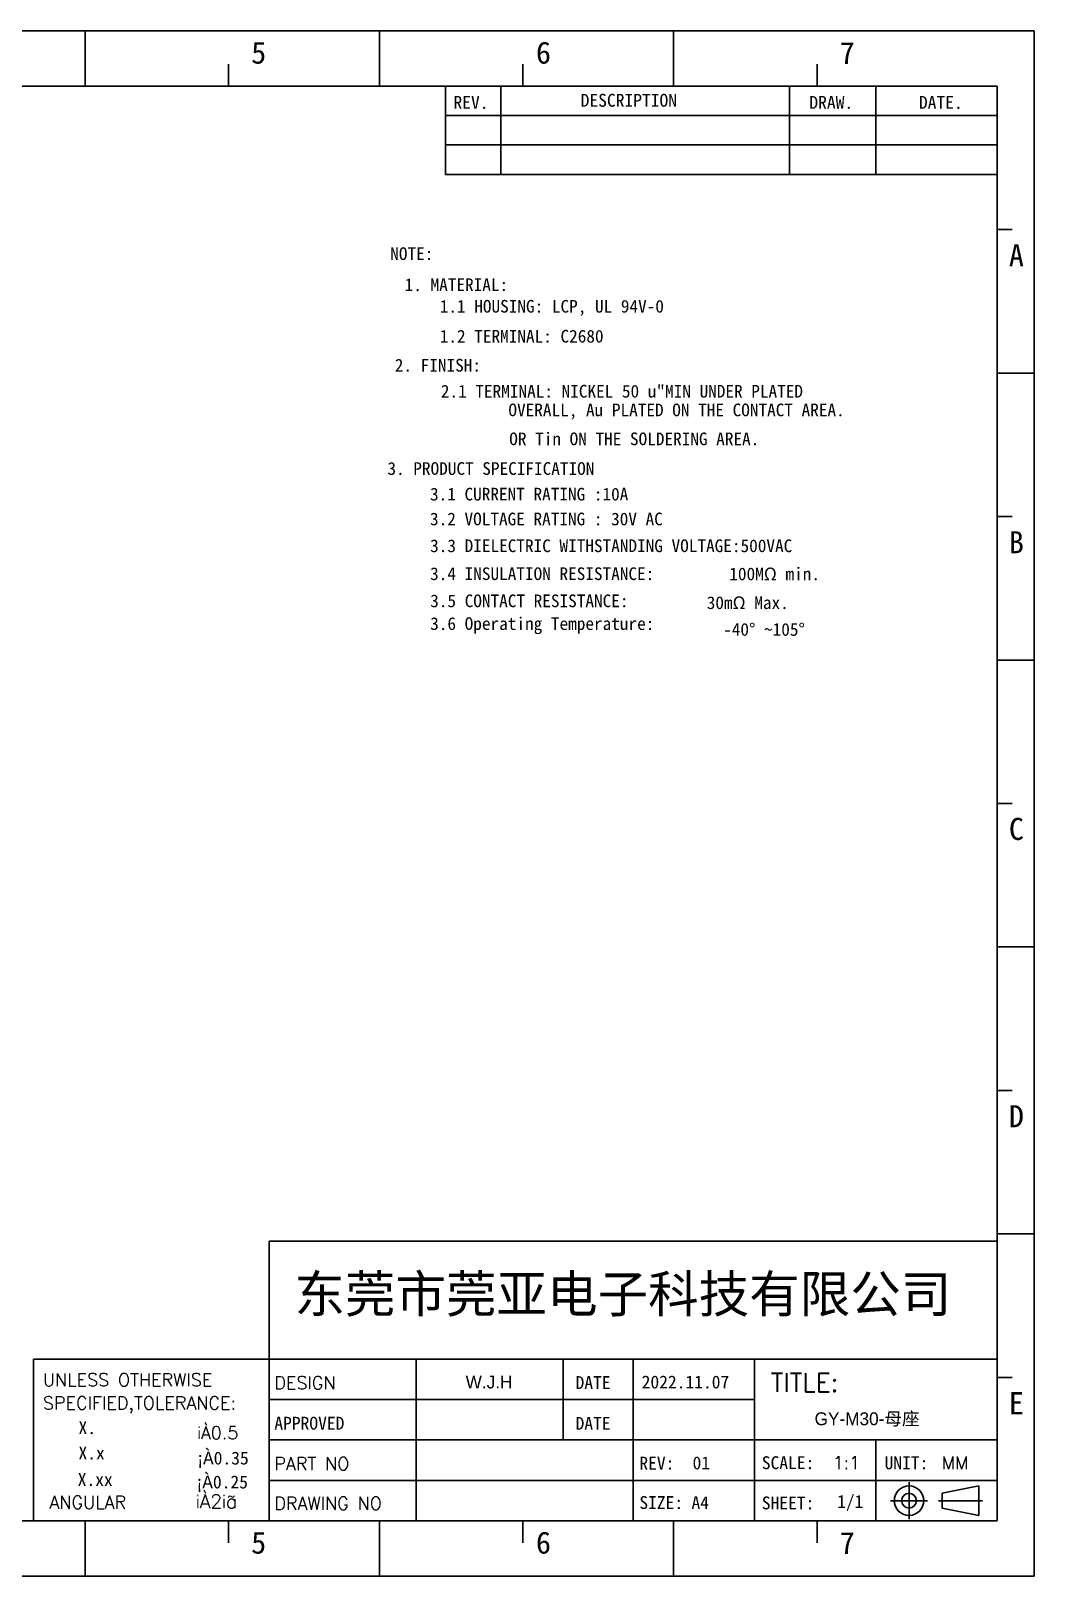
# Model space of a CAD drawing. Header units: millimetres. Extents: x -80 to 68, y -56 to 48.
# Drawn here: x 0.1 to 67.8, y -55.9 to 48.4 of the extents above; entities that cross this region are included whole.
import ezdxf

# ---------------------------------------------------------------- set-up
doc = ezdxf.new("R2010")
doc.units = ezdxf.units.MM
doc.header["$MEASUREMENT"] = 0
doc.linetypes.add('DASHEDDOT', pattern=[9.2, 3, -3, 0.2, -3])
doc.layers.add('NOTE', color=3, linetype='Continuous', lineweight=5, true_color=0x00ff00)
doc.layers.add('TEXT', color=3, linetype='Continuous', lineweight=5, true_color=0x00ff00)
doc.layers.add('TK', color=7, linetype='Continuous', lineweight=30)

msp = doc.modelspace()

# ---------------------------------------------------------------- linework, layer by layer
at = {"layer": 'TK', "color": 2, "linetype": 'Continuous', "lineweight": 30, "true_color": 0xffff00}
for p, q in [((67.80270196478887, 48.39588200559501), (-79.63114418905752, 48.39588200559501)), ((67.80270196478887, -55.85027184055855), (67.80270196478887, 48.39588200559501)), ((65.32065068273732, 44.67280508251821), (-77.14909290700598, 44.67280508251821)), ((28.08988145196417, 44.67280508251821), (28.08988145196417, 38.7158820055958)), ((31.81295837504513, 38.7158820055958), (31.81295837504513, 44.67280508251821)), ((51.29485073385149, 38.7158820055958), (51.29485073385149, 44.67280508251821)), ((57.12988145196141, 38.7158820055958), (57.12988145196141, 44.67280508251821)), ((65.32065068273732, -52.1271949174818), (65.32065068273732, 44.67280508251821)), ((28.08988145196417, 42.68716405687809), (65.32065068273732, 42.68716405687809)), ((28.08988145196417, 40.70152303123791), (65.32065068273732, 40.70152303123791)), ((28.08988145196417, 38.7158820055958), (65.32065068273732, 38.7158820055958)), ((16.17603529811458, -52.1271949174818), (16.17603529811458, -33.26360517389043)), ((16.17603529811458, -33.26360517389043), (65.32065068273732, -33.26360517389043)), ((0.2909070929963491, -52.1271949174818), (0.2909070929963491, -41.206169276455)), ((0.2909070929963491, -41.206169276455), (16.17603529811458, -41.206169276455)), ((16.17603529811822, -41.206169276455), (65.32065068273732, -41.206169276455)), ((26.10424042632076, -52.1271949174818), (26.10424042632076, -41.206169276455)), ((36.03244555452693, -46.66668209696837), (36.03244555452693, -41.206169276455)), ((40.74834299042777, -52.1271949174818), (40.74834299042777, -41.206169276455)), ((48.93911222120369, -46.66668209696837), (48.93911222120369, -41.206169276455)), ((16.17603529811822, -43.93642568671368), (48.93911222120369, -43.93642568671368)), ((16.17603529811822, -46.66668209696837), (65.32065068273732, -46.66668209696837)), ((48.93911222120369, -52.1271949174818), (48.93911222120369, -46.66668209696837)), ((57.12988145196141, -52.1271949174818), (57.12988145196141, -46.66668209696837)), ((16.17603529811822, -49.39693850722409), (65.32065068273732, -49.39693850722409)), ((-77.14909290700598, -52.1271949174818), (65.32065068273732, -52.1271949174818)), ((-79.63114418905752, -55.85027184055855), (67.80270196478887, -55.85027184055855))]:
    msp.add_line(p, q, dxfattribs=at)
at = {"layer": 'TK', "color": 7, "linetype": 'Continuous', "lineweight": 30}
for p, q in [((3.765778887860506, 44.67280508251821), (3.765778887860506, 48.39588200559501)), ((23.62218914426921, 44.67280508251821), (23.62218914426921, 48.39588200559501)), ((43.4785994006852, 44.67280508251821), (43.4785994006852, 48.39588200559501)), ((13.44577888786807, 44.67280508251821), (13.44577888786807, 46.16203585175134)), ((33.30218914427678, 44.67280508251821), (33.30218914427678, 46.16203585175134)), ((53.15859940068549, 44.67280508251821), (53.15859940068549, 46.16203585175134)), ((66.31347119556449, 34.99280508252002), (65.32065068273732, 34.99280508252002)), ((67.80270196478887, 25.3128050825178), (65.32065068273732, 25.3128050825178)), ((66.31347119556449, 15.63280508251762), (65.32065068273732, 15.63280508251762)), ((67.80270196478887, 5.952805082519433), (65.32065068273732, 5.952805082519433)), ((66.31347119556449, -3.727194917481768), (65.32065068273732, -3.727194917481768)), ((67.80270196478887, -13.40719491747996), (65.32065068273732, -13.40719491747996)), ((66.31347119556449, -23.08719491748218), (65.32065068273732, -23.08719491748218)), ((67.80270196478887, -32.76719491748236), (65.32065068273732, -32.76719491748236)), ((66.31347119556449, -42.4471949174806), (65.32065068273732, -42.4471949174806)), ((61.59757375965637, -50.2656564559444), (64.07962504171155, -49.76924619953337)), ((64.07962504171155, -49.76924619953337), (64.07962504171155, -51.75488722517349)), ((61.59757375965637, -51.25847696876247), (61.59757375965637, -50.2656564559444)), ((64.07962504171155, -51.75488722517349), (61.59757375965637, -51.25847696876247)), ((3.765778887860506, -52.1271949174818), (3.765778887860506, -55.85027184055855)), ((13.44577888786807, -52.1271949174818), (13.44577888786807, -53.6164256867109)), ((23.62218914426921, -52.1271949174818), (23.62218914426921, -55.85027184055855)), ((33.30218914427678, -52.1271949174818), (33.30218914427678, -53.6164256867109)), ((43.4785994006852, -52.1271949174818), (43.4785994006852, -55.85027184055855)), ((53.15859940068549, -52.1271949174818), (53.15859940068549, -53.6164256867109))]:
    msp.add_line(p, q, dxfattribs=at)
at = {"layer": 'TK', "color": 1, "linetype": 'DASHEDDOT', "lineweight": 30, "true_color": 0xff0000}
for p, q in [((59.36372760581071, -49.52104107132885), (59.36372760581071, -52.00309235338)), ((58.12270196478858, -50.76206671235343), (60.60475324684012, -50.76206671235343)), ((61.3493686314614, -50.76206671235343), (64.3278301699138, -50.76206671235343))]:
    msp.add_line(p, q, dxfattribs=at)
at = {"layer": 'TK', "color": 7, "linetype": 'Continuous', "lineweight": 30}
for radius in [0.9928205128205129, 0.4964102564102564]:
    msp.add_circle((59.36372760581071, -50.76206671235343), radius, dxfattribs=at)

# ---------------------------------------------------------------- texts
at = {"color": 3, "linetype": 'Continuous', "lineweight": -3, "true_color": 0x00ff00, "insert": (17.88671875, -38.3515625), "char_height": 2.5, "attachment_point": 7, "line_spacing_factor": 1.000000011920929}
msp.add_mtext('\\T1.000000;\\W1.000000;\\FSimSun|b0|i0;东莞市莞亚电子科技有限公司', dxfattribs=at)
at = {"layer": 'NOTE', "color": 3, "linetype": 'Continuous', "lineweight": -3, "true_color": 0x00ff00, "char_height": 0.8553599715232849, "attachment_point": 7, "line_spacing_factor": 1.2}
for s, insert in [('\\T1.000000;\\W1.000000;\\FSimSun|b0|i0;NOTE:', (24.353515625, 32.9263916015625)), ('\\T1.000000;\\W1.000000;\\FSimSun|b0|i0;1. MATERIAL:', (25.328125, 30.83035278320312)), ('\\T1.000000;\\W1.000000;\\FSimSun|b0|i0;1.1 HOUSING: LCP, UL 94V-0 ', (27.6953125, 29.169189453125)), ('\\T1.000000;\\W1.000000;\\FSimSun|b0|i0;1.2 TERMINAL: C2680', (27.6953125, 27.357177734375)), ('\\T1.000000;\\W1.000000;\\FSimSun|b0|i0;2. FINISH:', (24.662109375, 25.3997802734375)), ('\\T1.000000;\\W1.000000;\\FSimSun|b0|i0;2.1 TERMINAL: NICKEL 50 u"MIN UNDER PLATED ', (27.76953125, 23.64511108398438)), ('\\T1.000000;\\W1.000000;\\FSimSun|b0|i0;OVERALL, Au PLATED ON THE CONTACT AREA.', (32.328125, 22.17691040039062)), ('\\T1.000000;\\W1.000000;\\FSimSun|b0|i0;OR Tin ON THE SOLDERING AREA.', (32.384765625, 20.431640625)), ('\\T1.000000;\\W1.000000;\\FSimSun|b0|i0;3. PRODUCT SPECIFICATION', (24.1640625, 18.43060302734375)), ('\\T1.000000;\\W1.000000;\\FSimSun|b0|i0;3.1 CURRENT RATING :10A ', (27.037109375, 16.7025146484375)), ('\\T1.000000;\\W1.000000;\\FSimSun|b0|i0;3.2 VOLTAGE RATING : 30V AC ', (27.037109375, 15.02700805664062)), ('\\T1.000000;\\W1.000000;\\FSimSun|b0|i0;3.3 DIELECTRIC WITHSTANDING VOLTAGE:500VAC ', (27.044921875, 13.21835327148438)), ('\\T1.000000;\\W1.000000;\\FSimSun|b0|i0;3.4 INSULATION RESISTANCE: ', (27.044921875, 11.33331298828125)), ('\\T1.000000;\\W1.000000;\\FSimSun|b0|i0;100MΩ min.', (47.234375, 11.31997680664062)), ('\\T1.000000;\\W1.000000;\\FSimSun|b0|i0;3.5 CONTACT RESISTANCE: ', (27.048828125, 9.503692626953125)), ('\\T1.000000;\\W1.000000;\\FSimSun|b0|i0;30mΩ Max. ', (45.7109375, 9.3780517578125)), ('\\T1.000000;\\W1.000000;\\FSimSun|b0|i0;3.6 Operating Temperature:', (27.048828125, 7.699859619140625)), ('\\T1.000000;\\W1.000000;\\FSimSun|b0|i0;-40%%d ~105%%d', (46.818359375, 7.57421875))]:
    msp.add_mtext(s, dxfattribs=dict(at, insert=insert))
at = {"layer": 'TEXT', "color": 3, "linetype": 'Continuous', "lineweight": -3, "true_color": 0x00ff00, "char_height": 1.489230751991272, "attachment_point": 7, "line_spacing_factor": 1.2}
for s, insert in [('\\T1.000000;\\W1.000000;\\FSimSun|b0|i0;5', (14.97265625, 46.16203308105469)), ('\\T1.000000;\\W1.000000;\\FSimSun|b0|i0;6', (34.1875, 46.16203308105469)), ('\\T1.000000;\\W1.000000;\\FSimSun|b0|i0;7', (54.685546875, 46.16203308105469)), ('\\T1.000000;\\W1.000000;\\FSimSun|b0|i0;A', (66.1015625, 32.5107421875)), ('\\T1.000000;\\W1.000000;\\FSimSun|b0|i0;B', (66.1015625, 13.1507568359375)), ('\\T1.000000;\\W1.000000;\\FSimSun|b0|i0;C', (66.1015625, -6.209259033203125)), ('\\T1.000000;\\W1.000000;\\FSimSun|b0|i0;D', (66.1015625, -25.56924438476562)), ('\\T1.000000;\\W1.000000;\\FSimSun|b0|i0;E', (66.1015625, -44.92926025390625)), ('\\T1.000000;\\W1.000000;\\FSimSun|b0|i0;5', (14.97265625, -54.36105346679688)), ('\\T1.000000;\\W1.000000;\\FSimSun|b0|i0;6', (34.1875, -54.36105346679688)), ('\\T1.000000;\\W1.000000;\\FSimSun|b0|i0;7', (54.685546875, -54.36105346679688))]:
    msp.add_mtext(s, dxfattribs=dict(at, insert=insert))
at = {"layer": 'TEXT', "color": 3, "linetype": 'Continuous', "lineweight": -3, "true_color": 0x00ff00, "attachment_point": 1, "line_spacing_factor": 1.000000011920929}
for s, insert, char_height, width in [('\\T1.000000;\\W1.000000;\\FSimSun|b0|i0;REV.', (28.62109375, 44.00724792480469), 0.8687179684638977, 1.134765625), ('\\T1.000000;\\W1.000000;\\FSimSun|b0|i0;DESCRIPTION', (37.205078125, 44.14909362792969), 0.8687179684638977, 1.134765625), ('\\T1.000000;\\W1.000000;\\FSimSun|b0|i0;DRAW.', (52.638671875, 44.00724792480469), 0.8687179684638977, 1.134765625), ('\\T1.000000;\\W1.000000;\\FSimSun|b0|i0;DATE.', (60.03125, 44.00724792480469), 0.8687179684638977, 1.134765625), ('\\T1.000000;\\W1.000000;\\FSimSun|b0|i0;\\Fsimplex|b0|i0;UNLESS OTHERWISE', (0.916015625, -42.17288208007812), 0.8687179684638977, 15.154296875), ('\\T1.000000;\\W1.000000;\\FSimSun|b0|i0;\\Fsimplex|b0|i0;DESIGN', (16.53125, -42.37631225585938), 0.8687179684638977, 1.134765625), ('\\T1.000000;\\W1.000000;\\FSimSun|b0|i0;DATE', (36.859375, -42.35934448242188), 0.8687179684638977, 1.134765625), ('\\T1.000000;\\W1.000000;\\FSimSun|b0|i0;\\Fsimplex|b0|i0;TITLE:', (50.033203125, -42.16702270507812), 1.241025686264038, 1.134765625), ('\\T1.000000;\\W1.000000;\\FSimSun|b0|i0;\\Fsimplex|b0|i0;SPECIFIED,TOLERANCE:', (0.916015625, -43.73464965820312), 0.8687179684638977, 15.154296875), ('\\T1.000000;\\W1.000000;\\FSimSun|b0|i0;APPROVED', (16.53125, -45.10159301757812), 0.8687179684638977, 1.134765625), ('\\T1.000000;\\W1.000000;\\FSimSun|b0|i0;DATE', (36.859375, -45.11019897460938), 0.8687179684638977, 1.134765625), ('\\T1.000000;\\W1.000000;\\FSimSun|b0|i0;\\Fsimplex|b0|i0;PART NO', (16.53125, -47.83380126953125), 0.8687179684638977, 6.6640625), ('\\T1.000000;\\W1.000000;\\FSimSun|b0|i0;REV:', (41.1640625, -47.79681396484375), 0.8687179684638977, 1.134765625), ('\\T1.000000;\\W1.000000;\\FSimSun|b0|i0;SCALE:', (49.427734375, -47.76654052734375), 0.8687179684638977, 1.134765625), ('\\T1.000000;\\W1.000000;\\FSimSun|b0|i0;UNIT:', (57.712890625, -47.77496337890625), 0.8687179684638977, 1.134765625), ('\\T1.000000;\\W1.000000;\\FSimSun|b0|i0;\\Fsimplex|b0|i0;DRAWING NO', (16.53125, -50.50741577148438), 0.8687179684638977, 9.5546875), ('\\T1.000000;\\W1.000000;\\FSimSun|b0|i0;SIZE:', (41.1640625, -50.45388793945312), 0.8687179684638977, 1.134765625), ('\\T1.000000;\\W1.000000;\\FSimSun|b0|i0;SHEET:', (49.427734375, -50.48037719726562), 0.8687179684638977, 1.134765625)]:
    msp.add_mtext(s, dxfattribs=dict(at, insert=insert, char_height=char_height, width=width))
at = {"layer": 'TEXT', "color": 7, "linetype": 'Continuous', "lineweight": -3, "attachment_point": 1, "line_spacing_factor": 1.000000011920929}
for s, insert, char_height, width in [('\\T1.000000;\\W1.000000;\\F脣脦脤氓|b0|i0;W.J.H', (29.44140625, -42.32180786132812), 0.8687179684638977, 7.0703125), ('\\T1.000000;\\W1.000000;\\FSimSun|b0|i0;2022.11.07', (41.3203125, -42.32180786132812), 0.8687179684638977, 10.8984375), ('\\T1.000000;\\W1.000000;\\F脣脦脤氓|b0|i0;GY-M30-母座\\FSimSun|b0|i0;', (52.98828125, -44.80105590820312), 0.8687179684638977, 13.40234375), ('\\T1.000000;\\W1.000000;\\FSimSun|b0|i0;X.', (3.31640625, -45.40435791015625), 0.8687179684638977, 3.87109375), ('\\T1.000000;\\W1.000000;\\FSimSun|b0|i0;\\Fsimplex|b0|i0;¡À0.5', (11.33984375, -45.74777221679688), 0.8687179684638977, 3.87109375), ('\\T1.000000;\\W1.000000;\\FSimSun|b0|i0;X.x', (3.31640625, -47.10882568359375), 0.8687179684638977, 3.87109375), ('\\T1.000000;\\W1.000000;\\FSimSun|b0|i0;¡À0.35', (11.33984375, -47.45223999023438), 0.8687179684638977, 13.30859375), ('\\T1.000000;\\W1.000000;\\FSimSun|b0|i0;01', (44.755859375, -47.78231811523438), 0.8687179684638977, 1.859375), ('\\T1.000000;\\W1.000000;\\FSimSun|b0|i0;\\Fsimplex|b0|i0;1:1', (54.20703125, -47.76239013671875), 0.8687179684638977, 2.806640625), ('\\T1.000000;\\W1.000000;\\FSimSun|b0|i0;\\Fsimplex|b0|i0;MM', (61.5703125, -47.77496337890625), 0.8687179684638977, 1.134765625), ('\\T1.000000;\\W1.000000;\\FSimSun|b0|i0;X.xx', (3.263671875, -48.896728515625), 0.8687179684638977, 3.87109375), ('\\T1.000000;\\W1.000000;\\FSimSun|b0|i0;¡À0.25', (11.287109375, -49.0670166015625), 0.8687179684638977, 13.541015625), ('\\T1.000000;\\W1.000000;\\FSimSun|b0|i0;\\Fsimplex|b0|i0;\\H0.9308;¡À2¡ã', (11.24609375, -50.34674072265625), 1.241025686264038, 4.232421875), ('\\T1.000000;\\W1.000000;\\FSimSun|b0|i0;\\Fsimplex|b0|i0;ANGULAR', (1.35546875, -50.4368896484375), 0.8687179684638977, 2.083984375), ('\\T1.000000;\\W1.000000;\\FSimSun|b0|i0;A4', (44.68359375, -50.45877075195312), 0.8687179684638977, 1.2265625), ('\\T1.000000;\\W1.000000;\\FSimSun|b0|i0;1/1', (54.509765625, -50.37774658203125), 0.8687179684638977, 1.2265625)]:
    msp.add_mtext(s, dxfattribs=dict(at, insert=insert, char_height=char_height, width=width))

doc.saveas('drawing.dxf')
